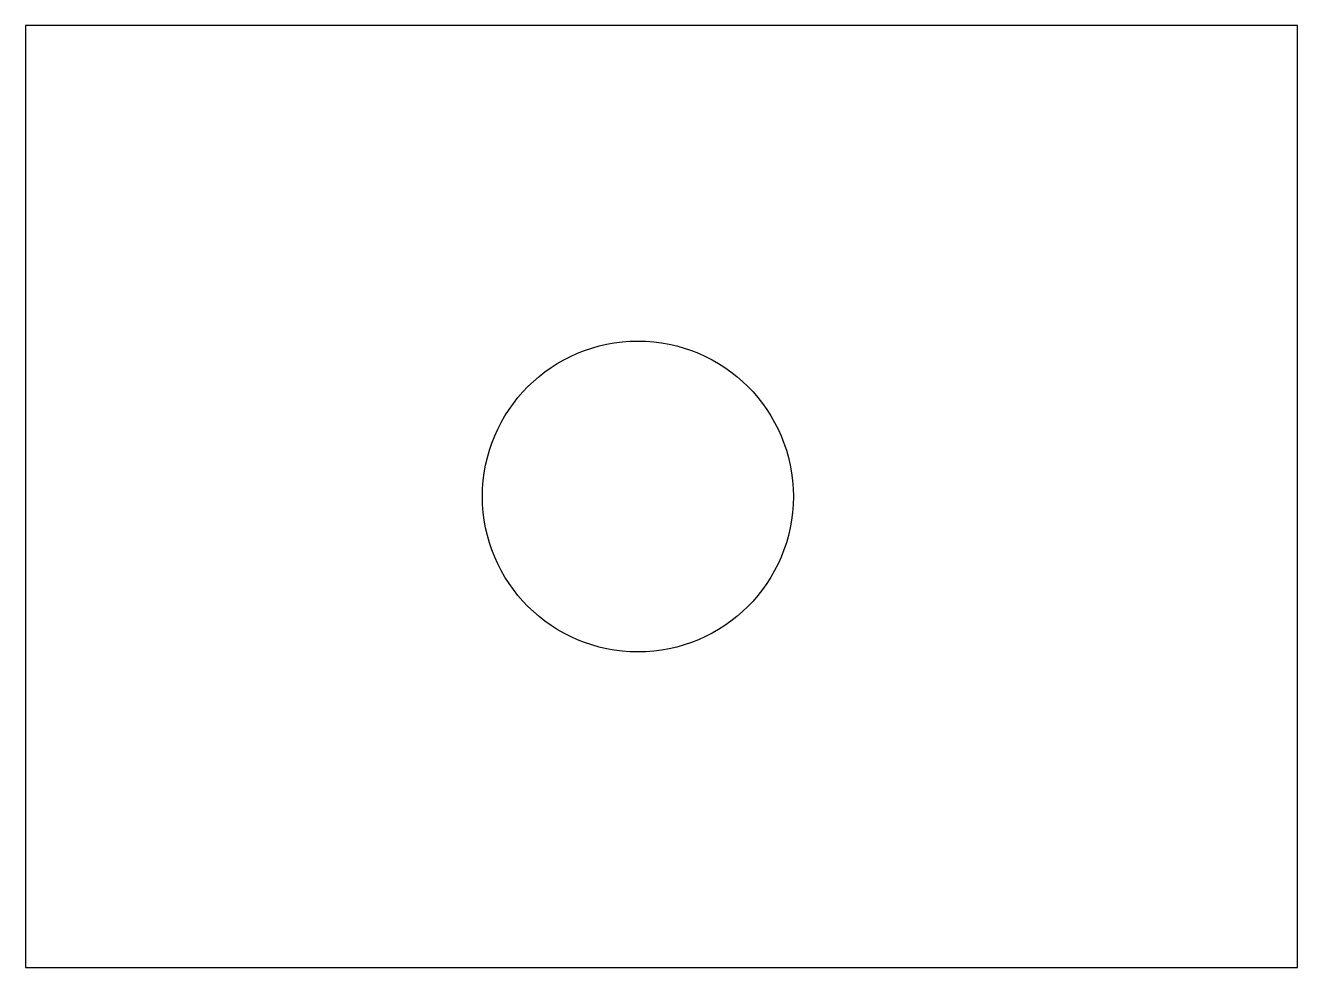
# Model space of a CAD drawing. Header units: millimetres. Extents: x -0.68 to 0.67, y -0.5 to 0.5.
import ezdxf

# ---------------------------------------------------------------- set-up
doc = ezdxf.new("R2010")
doc.units = ezdxf.units.MM

msp = doc.modelspace()

# ---------------------------------------------------------------- linework, layer by layer
for p, q in [((0.6733, 0.5), (-0.6767, 0.5)), ((-0.6767, 0.5), (-0.6767, -0.5)), ((0.6733, -0.5), (0.6733, 0.5)), ((-0.6767, -0.5), (0.6733, -0.5))]:
    msp.add_line(p, q)
msp.add_circle((-0.0267, 0), 0.165)

doc.saveas('drawing.dxf')
